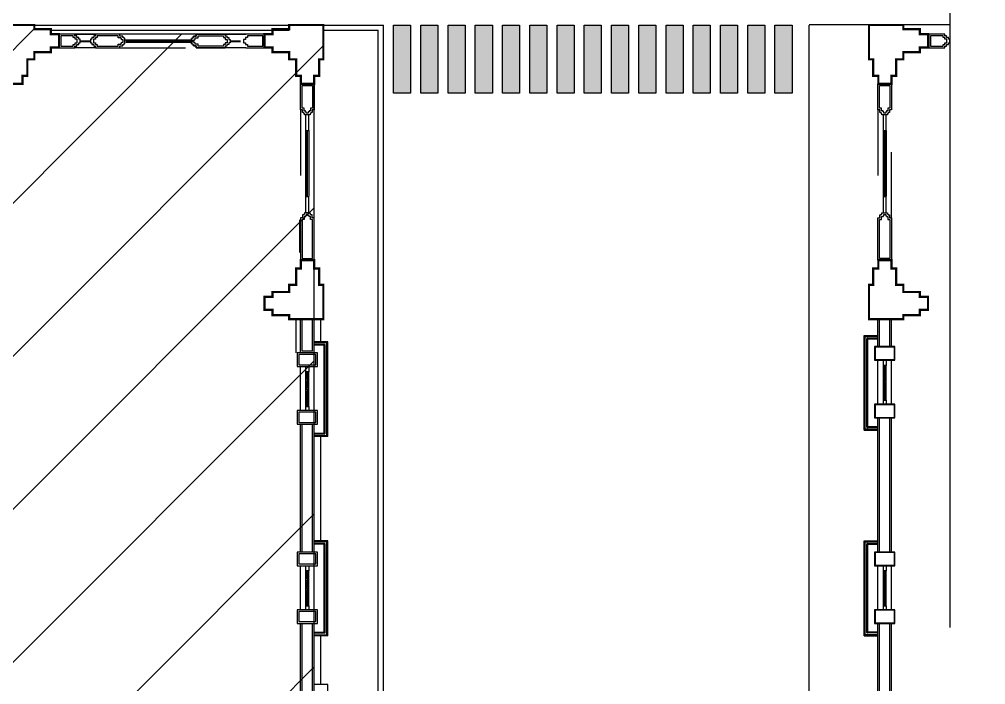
# Model space of a CAD drawing. Header units: millimetres. Extents: x -90 to 45, y 1085 to 1175.
# Drawn here: x 36.796 to 38.271, y 1163.82 to 1164.835 of the extents above; entities that cross this region are included whole.
import ezdxf

# ---------------------------------------------------------------- set-up
doc = ezdxf.new("R2010")
doc.units = ezdxf.units.MM
doc.linetypes.add('ACAD_ISO04W100', pattern=[30, 24, -3, 0, -3])
doc.layers.add('CUADRO DE DATOS', color=254, linetype='Continuous')
doc.layers.add('Eje', color=30, linetype='ACAD_ISO04W100')

# ---------------------------------------------------------------- blocks, each defined once
blk = doc.blocks.new('A$C7E357825')
at = {"layer": 'Eje'}
h = blk.add_hatch(dxfattribs=at)
h.set_pattern_fill('ANSI31', color=256, style=0)
h.set_pattern_definition([(45, (-419.9283, -1165.1976), (-2.245064, 2.245064), [])])
h.paths.add_polyline_path([(90.943, 0), (90.943, 51.238), (90.943, 51.476), (91.094, 51.476), (91.094, 51.961), (91.215, 51.961), (91.215, 52.965), (90.208, 52.968), (90.208, 52.847), (89.723, 52.847), (89.723, 52.696), (89.485, 52.696), (83.502, 52.696), (83.214, 52.696), (83.214, 52.847), (82.728, 52.847), (82.728, 52.968), (81.722, 52.965), (81.722, 52.361), (22.986, 52.361), (22.986, 52.965), (21.979, 52.965), (21.979, 52.847), (21.494, 52.847), (21.494, 52.696), (21.256, 52.696), (15.174, 52.696), (14.936, 52.696), (14.936, 52.847), (14.451, 52.847), (14.451, 52.965), (13.444, 52.968), (13.444, 51.961), (13.565, 51.961), (13.565, 51.476), (13.717, 51.476), (13.717, 51.238), (13.717, 45.826), (13.565, 45.826), (13.565, 45.341), (13.444, 45.341), (13.444, 44.335), (13.704, 44.335), (13.704, 16.033), (22.323, 16.033), (22.323, 11.707), (27.468, 11.707), (27.468, 0)])
h.paths.add_polyline_path([(75.223, 36.395), (75.223, 16.392), (73.38, 14.552), (61.551, 14.55), (59.705, 16.393), (59.705, 36.407), (61.546, 38.245), (73.379, 38.236)], flags=16)
h.paths.add_polyline_path([(44.987, 36.418), (44.987, 16.414), (43.144, 14.574), (31.316, 14.572), (29.469, 16.415), (29.469, 36.429), (31.31, 38.267), (43.143, 38.258)], flags=16)
for points in [[(93.277, 50.965), (93.277, 52.965), (93.777, 52.965), (93.777, 50.965)], [(94.077, 50.965), (94.077, 52.965), (94.577, 52.965), (94.577, 50.965)], [(94.877, 50.965), (94.877, 52.965), (95.377, 52.965), (95.377, 50.965)], [(95.677, 50.965), (95.677, 52.965), (96.177, 52.965), (96.177, 50.965)], [(96.477, 50.965), (96.477, 52.965), (96.977, 52.965), (96.977, 50.965)], [(97.277, 50.965), (97.277, 52.965), (97.777, 52.965), (97.777, 50.965)], [(98.077, 50.965), (98.077, 52.965), (98.577, 52.965), (98.577, 50.965)], [(98.877, 50.965), (98.877, 52.965), (99.377, 52.965), (99.377, 50.965)], [(99.677, 50.965), (99.677, 52.965), (100.177, 52.965), (100.177, 50.965)], [(100.477, 50.965), (100.477, 52.965), (100.977, 52.965), (100.977, 50.965)], [(101.277, 50.965), (101.277, 52.965), (101.777, 52.965), (101.777, 50.965)], [(102.077, 50.965), (102.077, 52.965), (102.577, 52.965), (102.577, 50.965)], [(102.877, 50.965), (102.877, 52.965), (103.377, 52.965), (103.377, 50.965)], [(103.677, 50.965), (103.677, 52.965), (104.177, 52.965), (104.177, 50.965)], [(104.477, 50.965), (104.477, 52.965), (104.977, 52.965), (104.977, 50.965)]]:
    blk.add_hatch(color=40, dxfattribs=at).paths.add_polyline_path(points)
for p, q in [((82.728, 52.965), (82.867, 52.965)), ((82.728, 52.965), (90.208, 52.965)), ((83.214, 52.815), (90.208, 52.815)), ((91.215, 52.965), (92.977, 52.965)), ((91.215, 52.815), (92.827, 52.815)), ((92.827, 0), (92.827, 52.815)), ((92.977, 0), (92.977, 52.965)), ((109.613, 52.968), (105.477, 52.968)), ((105.477, 0), (105.477, 52.965)), ((84.069, 52.506), (84.376, 52.506)), ((87.34, 52.456), (87.34, 52.536)), ((88.477, 52.506), (88.785, 52.506)), ((84.069, 52.486), (84.376, 52.486)), ((88.477, 52.486), (88.785, 52.486)), ((90.703, 49.873), (90.703, 50.332)), ((90.783, 49.873), (90.783, 50.332)), ((107.659, 49.873), (107.659, 50.332)), ((107.739, 49.873), (107.739, 50.332)), ((90.703, 49.873), (90.783, 49.873)), ((107.659, 49.873), (107.739, 49.873)), ((90.703, 47.457), (90.703, 47.94)), ((90.703, 47.94), (90.783, 47.94)), ((90.783, 47.457), (90.783, 47.94)), ((107.659, 47.457), (107.659, 47.94)), ((107.659, 47.94), (107.739, 47.94)), ((107.739, 47.457), (107.739, 47.94)), ((90.543, 43.348), (90.543, 44.335)), ((90.593, 43.398), (90.593, 44.335)), ((90.893, 43.398), (90.893, 44.335)), ((90.943, 43.348), (90.943, 44.335)), ((91.143, 43.675), (91.143, 44.335)), ((107.849, 43.534), (107.849, 44.335)), ((107.899, 43.534), (107.899, 44.335)), ((107.099, 43.861), (107.499, 43.861)), ((107.499, 43.761), (107.499, 43.851)), ((91.343, 43.675), (90.943, 43.675)), ((107.659, 42.98), (107.739, 42.98)), ((107.659, 41.959), (107.659, 42.98)), ((107.694, 42.954), (107.694, 42.98)), ((107.704, 42.954), (107.704, 42.98)), ((107.739, 41.959), (107.739, 42.98)), ((90.703, 42.794), (90.783, 42.794)), ((90.703, 41.773), (90.703, 42.794)), ((90.738, 42.769), (90.738, 42.794)), ((90.748, 42.769), (90.748, 42.794)), ((90.783, 41.773), (90.783, 42.794)), ((107.694, 42.75), (107.694, 42.709)), ((107.704, 42.709), (107.704, 42.75)), ((90.783, 42.319), (90.703, 42.319)), ((90.743, 42.298), (90.703, 42.298)), ((90.738, 42.564), (90.738, 42.523)), ((90.743, 42.265), (90.743, 42.298)), ((90.748, 42.523), (90.748, 42.564)), ((107.659, 42.49), (107.699, 42.49)), ((107.739, 42.423), (107.659, 42.423)), ((107.699, 42.45), (107.699, 42.49)), ((107.699, 42.45), (107.739, 42.45)), ((90.703, 42.237), (90.783, 42.237)), ((90.738, 41.992), (90.738, 42.033)), ((90.783, 42.265), (90.743, 42.265)), ((90.748, 42.033), (90.748, 41.992)), ((107.694, 42.178), (107.694, 42.219)), ((107.704, 42.219), (107.704, 42.178)), ((90.738, 41.787), (90.738, 41.773)), ((90.748, 41.787), (90.748, 41.773)), ((107.694, 41.973), (107.694, 41.959)), ((107.704, 41.973), (107.704, 41.959)), ((107.849, 37.504), (107.849, 41.441)), ((107.899, 37.504), (107.899, 41.441)), ((90.543, 37.504), (90.543, 41.255)), ((90.593, 37.504), (90.593, 41.255)), ((90.893, 37.504), (90.893, 41.255)), ((90.943, 37.504), (90.943, 41.255)), ((107.499, 41.089), (107.499, 41.179)), ((91.343, 40.893), (90.943, 40.893)), ((91.143, 37.831), (91.143, 40.893)), ((107.099, 41.079), (107.499, 41.079)), ((91.343, 37.831), (90.943, 37.831)), ((107.099, 37.831), (107.499, 37.831)), ((107.499, 37.731), (107.499, 37.821)), ((90.703, 36.95), (90.783, 36.95)), ((90.703, 35.929), (90.703, 36.95)), ((90.738, 36.924), (90.738, 36.95)), ((90.748, 36.924), (90.748, 36.95)), ((90.783, 35.929), (90.783, 36.95)), ((107.659, 36.95), (107.739, 36.95)), ((107.659, 35.929), (107.659, 36.95)), ((107.694, 36.924), (107.694, 36.95)), ((107.704, 36.924), (107.704, 36.95)), ((107.739, 35.929), (107.739, 36.95)), ((90.738, 36.72), (90.738, 36.679)), ((90.748, 36.679), (90.748, 36.72)), ((107.694, 36.72), (107.694, 36.679)), ((107.704, 36.679), (107.704, 36.72)), ((90.783, 36.475), (90.703, 36.475)), ((90.743, 36.454), (90.703, 36.454)), ((90.703, 36.393), (90.783, 36.393)), ((90.743, 36.421), (90.743, 36.454)), ((90.783, 36.421), (90.743, 36.421)), ((107.659, 36.46), (107.699, 36.46)), ((107.739, 36.393), (107.659, 36.393)), ((107.699, 36.42), (107.699, 36.46)), ((107.699, 36.42), (107.739, 36.42)), ((90.738, 36.148), (90.738, 36.189)), ((90.748, 36.189), (90.748, 36.148)), ((107.694, 36.148), (107.694, 36.189)), ((107.704, 36.189), (107.704, 36.148)), ((90.738, 35.943), (90.738, 35.929)), ((90.748, 35.943), (90.748, 35.929)), ((107.694, 35.943), (107.694, 35.929)), ((107.704, 35.943), (107.704, 35.929)), ((90.543, 33.29), (90.543, 35.411)), ((90.593, 33.29), (90.593, 35.411)), ((90.893, 33.29), (90.893, 35.411)), ((90.943, 33.29), (90.943, 35.411)), ((107.849, 32.094), (107.849, 35.411)), ((107.899, 32.094), (107.899, 35.411)), ((91.343, 35.049), (90.943, 35.049)), ((91.143, 33.617), (91.143, 35.049)), ((107.099, 35.049), (107.499, 35.049)), ((107.499, 35.059), (107.499, 35.149)), ((91.343, 33.617), (90.943, 33.617))]:
    blk.add_line(p, q, dxfattribs=at)
at = {"layer": 'Eje', "ltscale": 0.05}
for p, q in [((83.92, 52.696), (84.525, 52.696)), ((87.484, 52.696), (85.242, 52.696)), ((85.387, 52.536), (87.34, 52.536)), ((87.34, 52.506), (85.387, 52.506)), ((88.328, 52.696), (88.934, 52.696)), ((84.525, 52.298), (83.92, 52.298)), ((85.242, 52.298), (87.484, 52.298)), ((87.34, 52.486), (85.387, 52.486)), ((87.34, 52.456), (85.387, 52.456)), ((88.934, 52.298), (88.328, 52.298)), ((90.545, 50.477), (90.545, 47.312)), ((90.943, 47.312), (90.943, 50.477)), ((107.501, 50.477), (107.501, 47.312)), ((107.899, 47.312), (107.899, 50.477)), ((90.703, 47.94), (90.703, 49.873)), ((90.733, 47.94), (90.733, 49.873)), ((90.753, 47.94), (90.753, 49.873)), ((90.783, 49.873), (90.783, 47.94)), ((107.659, 47.94), (107.659, 49.873)), ((107.689, 47.94), (107.689, 49.873)), ((107.709, 47.94), (107.709, 49.873)), ((107.739, 49.873), (107.739, 47.94)), ((90.943, 41.655), (90.943, 42.948)), ((107.899, 41.841), (107.899, 43.134)), ((90.943, 35.811), (90.943, 37.104)), ((107.899, 35.811), (107.899, 37.104))]:
    blk.add_line(p, q, dxfattribs=at)
at = {"layer": 'Eje', "ltscale": 0.02}
for p, q in [((90.517, 47.25), (90.517, 46.297)), ((90.414, 43.344), (90.414, 44.297))]:
    blk.add_line(p, q, dxfattribs=at)
at = {"layer": 'Eje'}
for points in [[(109.613, 0), (0, 0), (0, 91.215), (109.613, 91.215)], [(93.277, 50.965), (93.277, 52.965), (93.777, 52.965), (93.777, 50.965)], [(94.077, 50.965), (94.077, 52.965), (94.577, 52.965), (94.577, 50.965)], [(94.877, 50.965), (94.877, 52.965), (95.377, 52.965), (95.377, 50.965)], [(95.677, 50.965), (95.677, 52.965), (96.177, 52.965), (96.177, 50.965)], [(96.477, 50.965), (96.477, 52.965), (96.977, 52.965), (96.977, 50.965)], [(97.277, 50.965), (97.277, 52.965), (97.777, 52.965), (97.777, 50.965)], [(98.077, 50.965), (98.077, 52.965), (98.577, 52.965), (98.577, 50.965)], [(98.877, 50.965), (98.877, 52.965), (99.377, 52.965), (99.377, 50.965)], [(99.677, 50.965), (99.677, 52.965), (100.177, 52.965), (100.177, 50.965)], [(100.477, 50.965), (100.477, 52.965), (100.977, 52.965), (100.977, 50.965)], [(101.277, 50.965), (101.277, 52.965), (101.777, 52.965), (101.777, 50.965)], [(102.077, 50.965), (102.077, 52.965), (102.577, 52.965), (102.577, 50.965)], [(102.877, 50.965), (102.877, 52.965), (103.377, 52.965), (103.377, 50.965)], [(103.677, 50.965), (103.677, 52.965), (104.177, 52.965), (104.177, 50.965)], [(104.477, 50.965), (104.477, 52.965), (104.977, 52.965), (104.977, 50.965)], [(83.452, 52.298), (83.92, 52.298), (83.92, 52.348), (83.974, 52.348), (83.974, 52.398), (84.033, 52.398), (84.033, 52.448), (84.069, 52.448), (84.069, 52.548), (84.033, 52.548), (84.033, 52.598), (83.974, 52.598), (83.974, 52.648), (83.92, 52.648), (83.92, 52.696), (83.452, 52.696)], [(83.502, 52.348), (83.87, 52.348), (83.87, 52.398), (83.924, 52.398), (83.924, 52.448), (83.983, 52.448), (83.983, 52.498), (83.983, 52.548), (83.924, 52.548), (83.924, 52.598), (83.87, 52.598), (83.87, 52.646), (83.502, 52.646)], [(84.525, 52.696), (84.525, 52.648), (84.471, 52.648), (84.471, 52.598), (84.412, 52.598), (84.412, 52.548), (84.376, 52.548), (84.376, 52.448), (84.412, 52.448), (84.412, 52.398), (84.471, 52.398), (84.471, 52.348), (84.525, 52.348), (84.525, 52.298), (85.242, 52.298), (85.242, 52.358), (85.323, 52.358), (85.323, 52.398), (85.351, 52.398), (85.351, 52.418), (85.387, 52.418), (85.387, 52.578), (85.351, 52.578), (85.351, 52.598), (85.323, 52.598), (85.323, 52.638), (85.242, 52.638), (85.242, 52.696)], [(84.575, 52.646), (84.575, 52.598), (84.521, 52.598), (84.521, 52.548), (84.462, 52.548), (84.462, 52.498), (84.462, 52.448), (84.521, 52.448), (84.521, 52.398), (84.575, 52.398), (84.575, 52.348), (85.192, 52.348), (85.192, 52.408), (85.273, 52.408), (85.273, 52.448), (85.301, 52.448), (85.301, 52.468), (85.337, 52.468), (85.337, 52.528), (85.301, 52.528), (85.301, 52.548), (85.273, 52.548), (85.273, 52.588), (85.192, 52.588), (85.192, 52.646)], [(88.328, 52.696), (88.328, 52.646), (88.382, 52.646), (88.382, 52.596), (88.441, 52.596), (88.441, 52.546), (88.477, 52.546), (88.477, 52.446), (88.441, 52.446), (88.441, 52.396), (88.382, 52.396), (88.382, 52.346), (88.328, 52.346), (88.328, 52.298), (87.484, 52.298), (87.484, 52.356), (87.403, 52.356), (87.403, 52.396), (87.376, 52.396), (87.376, 52.416), (87.34, 52.416), (87.34, 52.576), (87.376, 52.576), (87.376, 52.596), (87.403, 52.596), (87.403, 52.636), (87.484, 52.636), (87.484, 52.696)], [(88.278, 52.646), (88.278, 52.596), (88.332, 52.596), (88.332, 52.546), (88.391, 52.546), (88.391, 52.496), (88.391, 52.446), (88.332, 52.446), (88.332, 52.396), (88.278, 52.396), (88.278, 52.348), (87.534, 52.348), (87.534, 52.406), (87.453, 52.406), (87.453, 52.446), (87.426, 52.446), (87.426, 52.466), (87.39, 52.466), (87.39, 52.526), (87.426, 52.526), (87.426, 52.546), (87.453, 52.546), (87.453, 52.586), (87.534, 52.586), (87.534, 52.646)], [(89.435, 52.646), (88.984, 52.646), (88.984, 52.596), (88.93, 52.596), (88.93, 52.546), (88.871, 52.546), (88.871, 52.496), (88.871, 52.446), (88.93, 52.446), (88.93, 52.396), (88.984, 52.396), (88.984, 52.348), (89.435, 52.348)], [(108.996, 52.298), (109.464, 52.298), (109.464, 52.348), (109.518, 52.348), (109.518, 52.398), (109.577, 52.398), (109.577, 52.448), (109.613, 52.448), (109.613, 52.548), (109.577, 52.548), (109.577, 52.598), (109.518, 52.598), (109.518, 52.648), (109.464, 52.648), (109.464, 52.696), (108.996, 52.696)], [(109.046, 52.348), (109.414, 52.348), (109.414, 52.398), (109.468, 52.398), (109.468, 52.448), (109.527, 52.448), (109.527, 52.498), (109.527, 52.548), (109.468, 52.548), (109.468, 52.598), (109.414, 52.598), (109.414, 52.646), (109.046, 52.646)], [(90.943, 50.477), (90.883, 50.477), (90.883, 50.396), (90.843, 50.396), (90.843, 50.368), (90.823, 50.368), (90.823, 50.332), (90.663, 50.332), (90.663, 50.368), (90.643, 50.368), (90.643, 50.396), (90.603, 50.396), (90.603, 50.477), (90.545, 50.477), (90.545, 51.238), (90.943, 51.238)], [(90.893, 50.527), (90.833, 50.527), (90.833, 50.446), (90.793, 50.446), (90.793, 50.418), (90.773, 50.418), (90.773, 50.382), (90.713, 50.382), (90.713, 50.418), (90.693, 50.418), (90.693, 50.446), (90.653, 50.446), (90.653, 50.527), (90.595, 50.527), (90.595, 51.188), (90.893, 51.188)], [(107.899, 50.477), (107.839, 50.477), (107.839, 50.396), (107.799, 50.396), (107.799, 50.368), (107.779, 50.368), (107.779, 50.332), (107.619, 50.332), (107.619, 50.368), (107.599, 50.368), (107.599, 50.396), (107.559, 50.396), (107.559, 50.477), (107.501, 50.477), (107.501, 51.238), (107.899, 51.238)], [(107.849, 50.527), (107.789, 50.527), (107.789, 50.446), (107.749, 50.446), (107.749, 50.418), (107.729, 50.418), (107.729, 50.382), (107.669, 50.382), (107.669, 50.418), (107.649, 50.418), (107.649, 50.446), (107.609, 50.446), (107.609, 50.527), (107.551, 50.527), (107.551, 51.188), (107.849, 51.188)], [(90.943, 47.312), (90.883, 47.312), (90.883, 47.394), (90.843, 47.394), (90.843, 47.421), (90.823, 47.421), (90.823, 47.457), (90.663, 47.457), (90.663, 47.421), (90.643, 47.421), (90.643, 47.394), (90.603, 47.394), (90.603, 47.312), (90.545, 47.312), (90.545, 46.065), (90.943, 46.065)], [(90.893, 47.262), (90.833, 47.262), (90.833, 47.344), (90.793, 47.344), (90.793, 47.371), (90.773, 47.371), (90.773, 47.407), (90.713, 47.407), (90.713, 47.371), (90.693, 47.371), (90.693, 47.344), (90.653, 47.344), (90.653, 47.262), (90.595, 47.262), (90.595, 46.115), (90.893, 46.115)], [(107.501, 47.312), (107.559, 47.312), (107.559, 47.394), (107.599, 47.394), (107.599, 47.421), (107.619, 47.421), (107.619, 47.457), (107.779, 47.457), (107.779, 47.421), (107.799, 47.421), (107.799, 47.394), (107.839, 47.394), (107.839, 47.312), (107.899, 47.312), (107.899, 46.065), (107.501, 46.065)], [(107.551, 47.262), (107.609, 47.262), (107.609, 47.344), (107.649, 47.344), (107.649, 47.371), (107.669, 47.371), (107.669, 47.407), (107.729, 47.407), (107.729, 47.371), (107.749, 47.371), (107.749, 47.344), (107.789, 47.344), (107.789, 47.262), (107.849, 47.262), (107.849, 46.115), (107.551, 46.115)], [(107.999, 43.534), (107.399, 43.534), (107.399, 43.134), (107.999, 43.134)], [(107.984, 43.519), (107.414, 43.519), (107.414, 43.149), (107.984, 43.149)], [(91.043, 43.348), (90.443, 43.348), (90.443, 42.948), (91.043, 42.948)], [(90.993, 43.298), (90.493, 43.298), (90.493, 42.998), (90.993, 42.998)], [(90.783, 42.794), (90.703, 42.794), (90.703, 42.948), (90.783, 42.948)], [(107.739, 42.98), (107.659, 42.98), (107.659, 43.134), (107.739, 43.134)], [(90.783, 41.655), (90.703, 41.655), (90.703, 41.773), (90.783, 41.773)], [(107.999, 41.841), (107.399, 41.841), (107.399, 41.441), (107.999, 41.441)], [(107.984, 41.826), (107.414, 41.826), (107.414, 41.456), (107.984, 41.456)], [(107.739, 41.841), (107.659, 41.841), (107.659, 41.959), (107.739, 41.959)], [(91.043, 41.655), (90.443, 41.655), (90.443, 41.255), (91.043, 41.255)], [(90.993, 41.605), (90.493, 41.605), (90.493, 41.305), (90.993, 41.305)], [(91.043, 37.504), (90.443, 37.504), (90.443, 37.104), (91.043, 37.104)], [(107.999, 37.504), (107.399, 37.504), (107.399, 37.104), (107.999, 37.104)], [(107.984, 37.489), (107.414, 37.489), (107.414, 37.119), (107.984, 37.119)], [(90.993, 37.454), (90.493, 37.454), (90.493, 37.154), (90.993, 37.154)], [(90.783, 36.95), (90.703, 36.95), (90.703, 37.104), (90.783, 37.104)], [(107.739, 36.95), (107.659, 36.95), (107.659, 37.104), (107.739, 37.104)], [(91.043, 35.811), (90.443, 35.811), (90.443, 35.411), (91.043, 35.411)], [(90.993, 35.761), (90.493, 35.761), (90.493, 35.461), (90.993, 35.461)], [(90.783, 35.811), (90.703, 35.811), (90.703, 35.929), (90.783, 35.929)], [(107.999, 35.811), (107.399, 35.811), (107.399, 35.411), (107.999, 35.411)], [(107.984, 35.796), (107.414, 35.796), (107.414, 35.426), (107.984, 35.426)], [(107.739, 35.811), (107.659, 35.811), (107.659, 35.929), (107.739, 35.929)]]:
    blk.add_lwpolyline(points, close=True, dxfattribs=at)
for points in [[(27.468, 0), (90.943, 0), (90.943, 51.238), (90.943, 51.476), (91.094, 51.476), (91.094, 51.961), (91.215, 51.961), (91.215, 52.965), (90.208, 52.968), (90.208, 52.847), (89.723, 52.847), (89.723, 52.696), (89.485, 52.696), (83.502, 52.696), (83.214, 52.696), (83.214, 52.847), (82.728, 52.847), (82.728, 52.968), (81.722, 52.965)], [(88.328, 52.696), (87.484, 52.696), (87.484, 52.636), (87.403, 52.636), (87.403, 52.596), (87.376, 52.596), (87.376, 52.576), (87.34, 52.576), (87.34, 52.416), (87.376, 52.416), (87.376, 52.396), (87.403, 52.396), (87.403, 52.356), (87.484, 52.356), (87.484, 52.298), (88.328, 52.298)], [(88.934, 52.298), (89.485, 52.298), (89.485, 52.696), (88.934, 52.696)], [(107.499, 43.534), (107.499, 44.335)], [(107.549, 43.534), (107.549, 44.335)], [(107.099, 41.079), (107.099, 43.861)], [(91.343, 40.893), (91.343, 43.675)], [(90.893, 43.398), (90.593, 43.398)], [(107.499, 37.504), (107.499, 41.441)], [(107.549, 37.504), (107.549, 41.441)], [(91.343, 35.049), (91.343, 37.831)], [(107.099, 35.049), (107.099, 37.831)], [(107.499, 32.094), (107.499, 35.411)], [(107.549, 32.094), (107.549, 35.411)], [(91.343, 30.835), (91.343, 33.617)]]:
    blk.add_lwpolyline(points, dxfattribs=at)
at = {"layer": 'Eje', "const_width": 0.0654}
for points in [[(82.184, 51.238), (82.382, 51.238), (82.382, 51.476), (82.521, 51.476), (82.521, 51.961), (82.728, 51.961), (82.728, 52.169), (83.214, 52.169), (83.214, 52.308), (83.452, 52.308), (83.452, 52.505), (83.452, 52.696), (83.214, 52.696), (83.214, 52.847), (82.728, 52.847), (82.728, 52.968), (81.722, 52.968), (81.722, 51.961), (81.843, 51.961), (81.843, 51.476), (81.994, 51.476), (81.994, 51.238)], [(90.752, 51.238), (90.555, 51.238), (90.555, 51.476), (90.416, 51.476), (90.416, 51.961), (90.208, 51.961), (90.208, 52.169), (89.723, 52.169), (89.723, 52.308), (89.485, 52.308), (89.485, 52.505), (89.485, 52.696), (89.723, 52.696), (89.723, 52.847), (90.208, 52.847), (90.208, 52.968), (91.215, 52.968), (91.215, 51.961), (91.094, 51.961), (91.094, 51.476), (90.943, 51.476), (90.943, 51.238)], [(107.702, 51.238), (107.899, 51.238), (107.899, 51.476), (108.038, 51.476), (108.038, 51.961), (108.246, 51.961), (108.246, 52.169), (108.731, 52.169), (108.731, 52.308), (108.969, 52.308), (108.969, 52.505), (108.969, 52.696), (108.731, 52.696), (108.731, 52.847), (108.246, 52.847), (108.246, 52.968), (107.239, 52.968), (107.239, 51.961), (107.36, 51.961), (107.36, 51.476), (107.511, 51.476), (107.511, 51.238)], [(90.752, 46.065), (90.555, 46.065), (90.555, 45.826), (90.416, 45.826), (90.416, 45.341), (90.208, 45.341), (90.208, 45.133), (89.723, 45.133), (89.723, 44.995), (89.485, 44.995), (89.485, 44.797), (89.485, 44.607), (89.723, 44.607), (89.723, 44.455), (90.208, 44.455), (90.208, 44.335), (91.215, 44.335), (91.215, 45.341), (91.094, 45.341), (91.094, 45.826), (90.943, 45.826), (90.943, 46.065)], [(107.702, 46.065), (107.899, 46.065), (107.899, 45.826), (108.038, 45.826), (108.038, 45.341), (108.246, 45.341), (108.246, 45.133), (108.731, 45.133), (108.731, 44.995), (108.969, 44.995), (108.969, 44.797), (108.969, 44.607), (108.731, 44.607), (108.731, 44.455), (108.246, 44.455), (108.246, 44.335), (107.239, 44.335), (107.239, 45.341), (107.36, 45.341), (107.36, 45.826), (107.511, 45.826), (107.511, 46.065)]]:
    blk.add_lwpolyline(points, close=True, dxfattribs=at)
at = {"layer": 'Eje'}
for points in [[(107.499, 41.089), (107.119, 41.089, -0.414214), (107.109, 41.099), (107.109, 43.841, -0.414214), (107.119, 43.851), (107.499, 43.851)], [(107.499, 41.109), (107.139, 41.109, -0.414214), (107.129, 41.119), (107.129, 43.821, -0.414214), (107.139, 43.831), (107.499, 43.831)], [(107.499, 41.159), (107.189, 41.159, -0.414214), (107.179, 41.169), (107.179, 43.771, -0.414214), (107.189, 43.781), (107.499, 43.781)], [(107.499, 41.179), (107.209, 41.179, -0.414214), (107.199, 41.189), (107.199, 43.751, -0.414214), (107.209, 43.761), (107.499, 43.761)], [(90.943, 40.903), (91.323, 40.903, 0.414214), (91.333, 40.913), (91.333, 43.655, 0.414214), (91.323, 43.665), (90.943, 43.665)], [(90.943, 40.923), (91.303, 40.923, 0.414214), (91.313, 40.933), (91.313, 43.635, 0.414214), (91.303, 43.645), (90.943, 43.645)], [(90.943, 40.973), (91.253, 40.973, 0.414214), (91.263, 40.983), (91.263, 43.585, 0.414214), (91.253, 43.595), (90.943, 43.595)], [(90.943, 40.993), (91.233, 40.993, 0.414214), (91.243, 41.003), (91.243, 43.565, 0.414214), (91.233, 43.575), (90.943, 43.575)], [(90.943, 35.059), (91.323, 35.059, 0.414214), (91.333, 35.069), (91.333, 37.811, 0.414214), (91.323, 37.821), (90.943, 37.821)], [(90.943, 35.079), (91.303, 35.079, 0.414214), (91.313, 35.089), (91.313, 37.791, 0.414214), (91.303, 37.801), (90.943, 37.801)], [(90.943, 35.129), (91.253, 35.129, 0.414214), (91.263, 35.139), (91.263, 37.741, 0.414214), (91.253, 37.751), (90.943, 37.751)], [(107.499, 35.059), (107.119, 35.059, -0.414214), (107.109, 35.069), (107.109, 37.811, -0.414214), (107.119, 37.821), (107.499, 37.821)], [(107.499, 35.079), (107.139, 35.079, -0.414214), (107.129, 35.089), (107.129, 37.791, -0.414214), (107.139, 37.801), (107.499, 37.801)], [(107.499, 35.129), (107.189, 35.129, -0.414214), (107.179, 35.139), (107.179, 37.741, -0.414214), (107.189, 37.751), (107.499, 37.751)], [(90.943, 35.149), (91.233, 35.149, 0.414214), (91.243, 35.159), (91.243, 37.721, 0.414214), (91.233, 37.731), (90.943, 37.731)], [(107.499, 35.149), (107.209, 35.149, -0.414214), (107.199, 35.159), (107.199, 37.721, -0.414214), (107.209, 37.731), (107.499, 37.731)]]:
    blk.add_lwpolyline(points, format="xyb", dxfattribs=at)
at = {"layer": 'Eje', "ltscale": 0.05}
for points in [[(90.543, 41.655), (90.543, 42.948)], [(107.499, 41.841), (107.499, 43.134)], [(90.543, 35.811), (90.543, 37.104)], [(107.499, 35.811), (107.499, 37.104)]]:
    blk.add_lwpolyline(points, dxfattribs=at)
for points in [[(107.704, 42.75), (107.694, 42.75), (107.694, 42.954), (107.704, 42.954)], [(90.748, 42.564), (90.738, 42.564), (90.738, 42.769), (90.748, 42.769)], [(107.704, 42.505), (107.694, 42.505), (107.694, 42.709), (107.704, 42.709)], [(90.748, 42.319), (90.738, 42.319), (90.738, 42.523), (90.748, 42.523)], [(107.704, 42.219), (107.694, 42.219), (107.694, 42.423), (107.704, 42.423)], [(90.748, 42.033), (90.738, 42.033), (90.738, 42.237), (90.748, 42.237)], [(107.704, 41.973), (107.694, 41.973), (107.694, 42.178), (107.704, 42.178)], [(90.748, 41.787), (90.738, 41.787), (90.738, 41.992), (90.748, 41.992)], [(90.748, 36.72), (90.738, 36.72), (90.738, 36.924), (90.748, 36.924)], [(107.704, 36.72), (107.694, 36.72), (107.694, 36.924), (107.704, 36.924)], [(90.748, 36.475), (90.738, 36.475), (90.738, 36.679), (90.748, 36.679)], [(107.704, 36.475), (107.694, 36.475), (107.694, 36.679), (107.704, 36.679)], [(90.748, 36.189), (90.738, 36.189), (90.738, 36.393), (90.748, 36.393)], [(107.704, 36.189), (107.694, 36.189), (107.694, 36.393), (107.704, 36.393)], [(90.748, 35.943), (90.738, 35.943), (90.738, 36.148), (90.748, 36.148)], [(107.704, 35.943), (107.694, 35.943), (107.694, 36.148), (107.704, 36.148)]]:
    blk.add_lwpolyline(points, close=True, dxfattribs=at)

msp = doc.modelspace()

# ---------------------------------------------------------------- linework, layer by layer
at = {"layer": 'CUADRO DE DATOS'}
msp.add_lwpolyline([(-79.8722, 1173.5014), (34.1278, 1173.5014, -0.414214), (43.1278, 1164.5014), (43.1278, 1095.5014, -0.414214), (34.1278, 1086.5014), (-79.8722, 1086.5014, -0.414214), (-88.8722, 1095.5014), (-88.8722, 1164.5014, -0.414214)], format="xyb", close=True, dxfattribs=at)
msp.add_lwpolyline([(22.4327, 1141.9002), (22.4327, 1170.3527), (34.3653, 1170.3527, -0.414214), (41.1153, 1163.6027), (41.1153, 1096.4973, -0.414214), (34.3653, 1089.7473), (22.4327, 1089.7473), (22.4327, 1141.9002)], format="xyb", dxfattribs=at)

# ---------------------------------------------------------------- block references
at = {"layer": 'Eje', "xscale": 0.05200108193952246, "yscale": 0.05200108193957931, "zscale": 0.05200108193950433}
msp.add_blockref('A$C7E357825', (32.5168, 1162.0722), dxfattribs=at)

doc.saveas('drawing.dxf')
